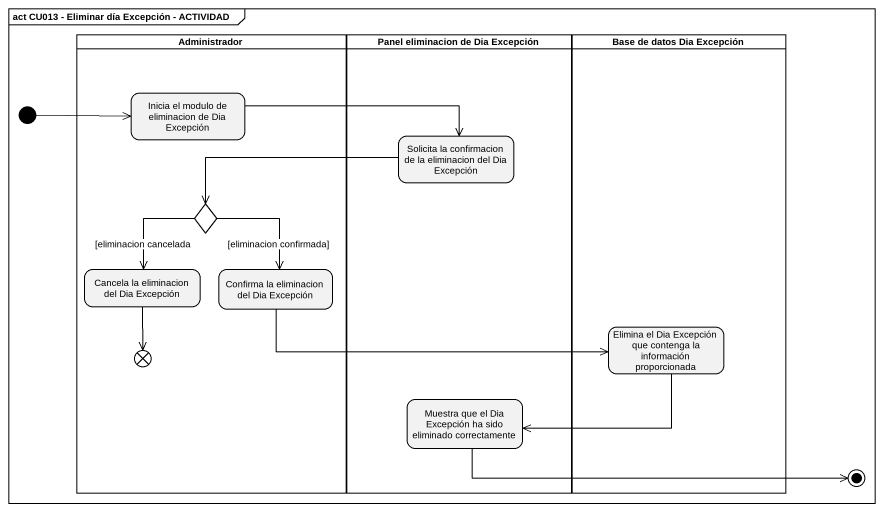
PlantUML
@startuml
mainframe act CU013 - Eliminar día Excepción - ACTIVIDAD
hide empty description
state Administrador <<partition>> {
  state "Inicia el modulo de eliminacion de Dia Excepción" as Inicia_el_modulo_de
  state choice1 <<choice>>
  state "Cancela la eliminacion del Dia Excepción" as Cancela_la_eliminacion_del
  state "Confirma la eliminacion del Dia Excepción" as Confirma_la_eliminacion_del
  state flowfinal1 <<end>>
}
state "Panel eliminacion de Dia Excepción" as Panel_eliminacion_de_Dia <<partition>> {
  state "Solicita la confirmacion de la eliminacion del Dia Excepción" as Solicita_la_confirmacion_de
  state "Muestra que el Dia Excepción ha sido eliminado correctamente" as Muestra_que_el_Dia
}
state "Base de datos Dia Excepción" as Base_de_datos_Dia_Excepción <<partition>> {
  state "Elimina el Dia Excepción que contenga la información proporcionada" as Elimina_el_Dia_Excepción
}
state initial1 <<start>>
state final1 <<end>>
initial1 -right-> Inicia_el_modulo_de
Inicia_el_modulo_de -right-> Solicita_la_confirmacion_de
Solicita_la_confirmacion_de -left-> choice1
choice1 --> Cancela_la_eliminacion_del : [eliminacion cancelada
choice1 --> Confirma_la_eliminacion_del : [eliminacion confirmada]
Cancela_la_eliminacion_del --> flowfinal1
Confirma_la_eliminacion_del -right-> Elimina_el_Dia_Excepción
Elimina_el_Dia_Excepción -left-> Muestra_que_el_Dia
Muestra_que_el_Dia -right-> final1
@enduml
